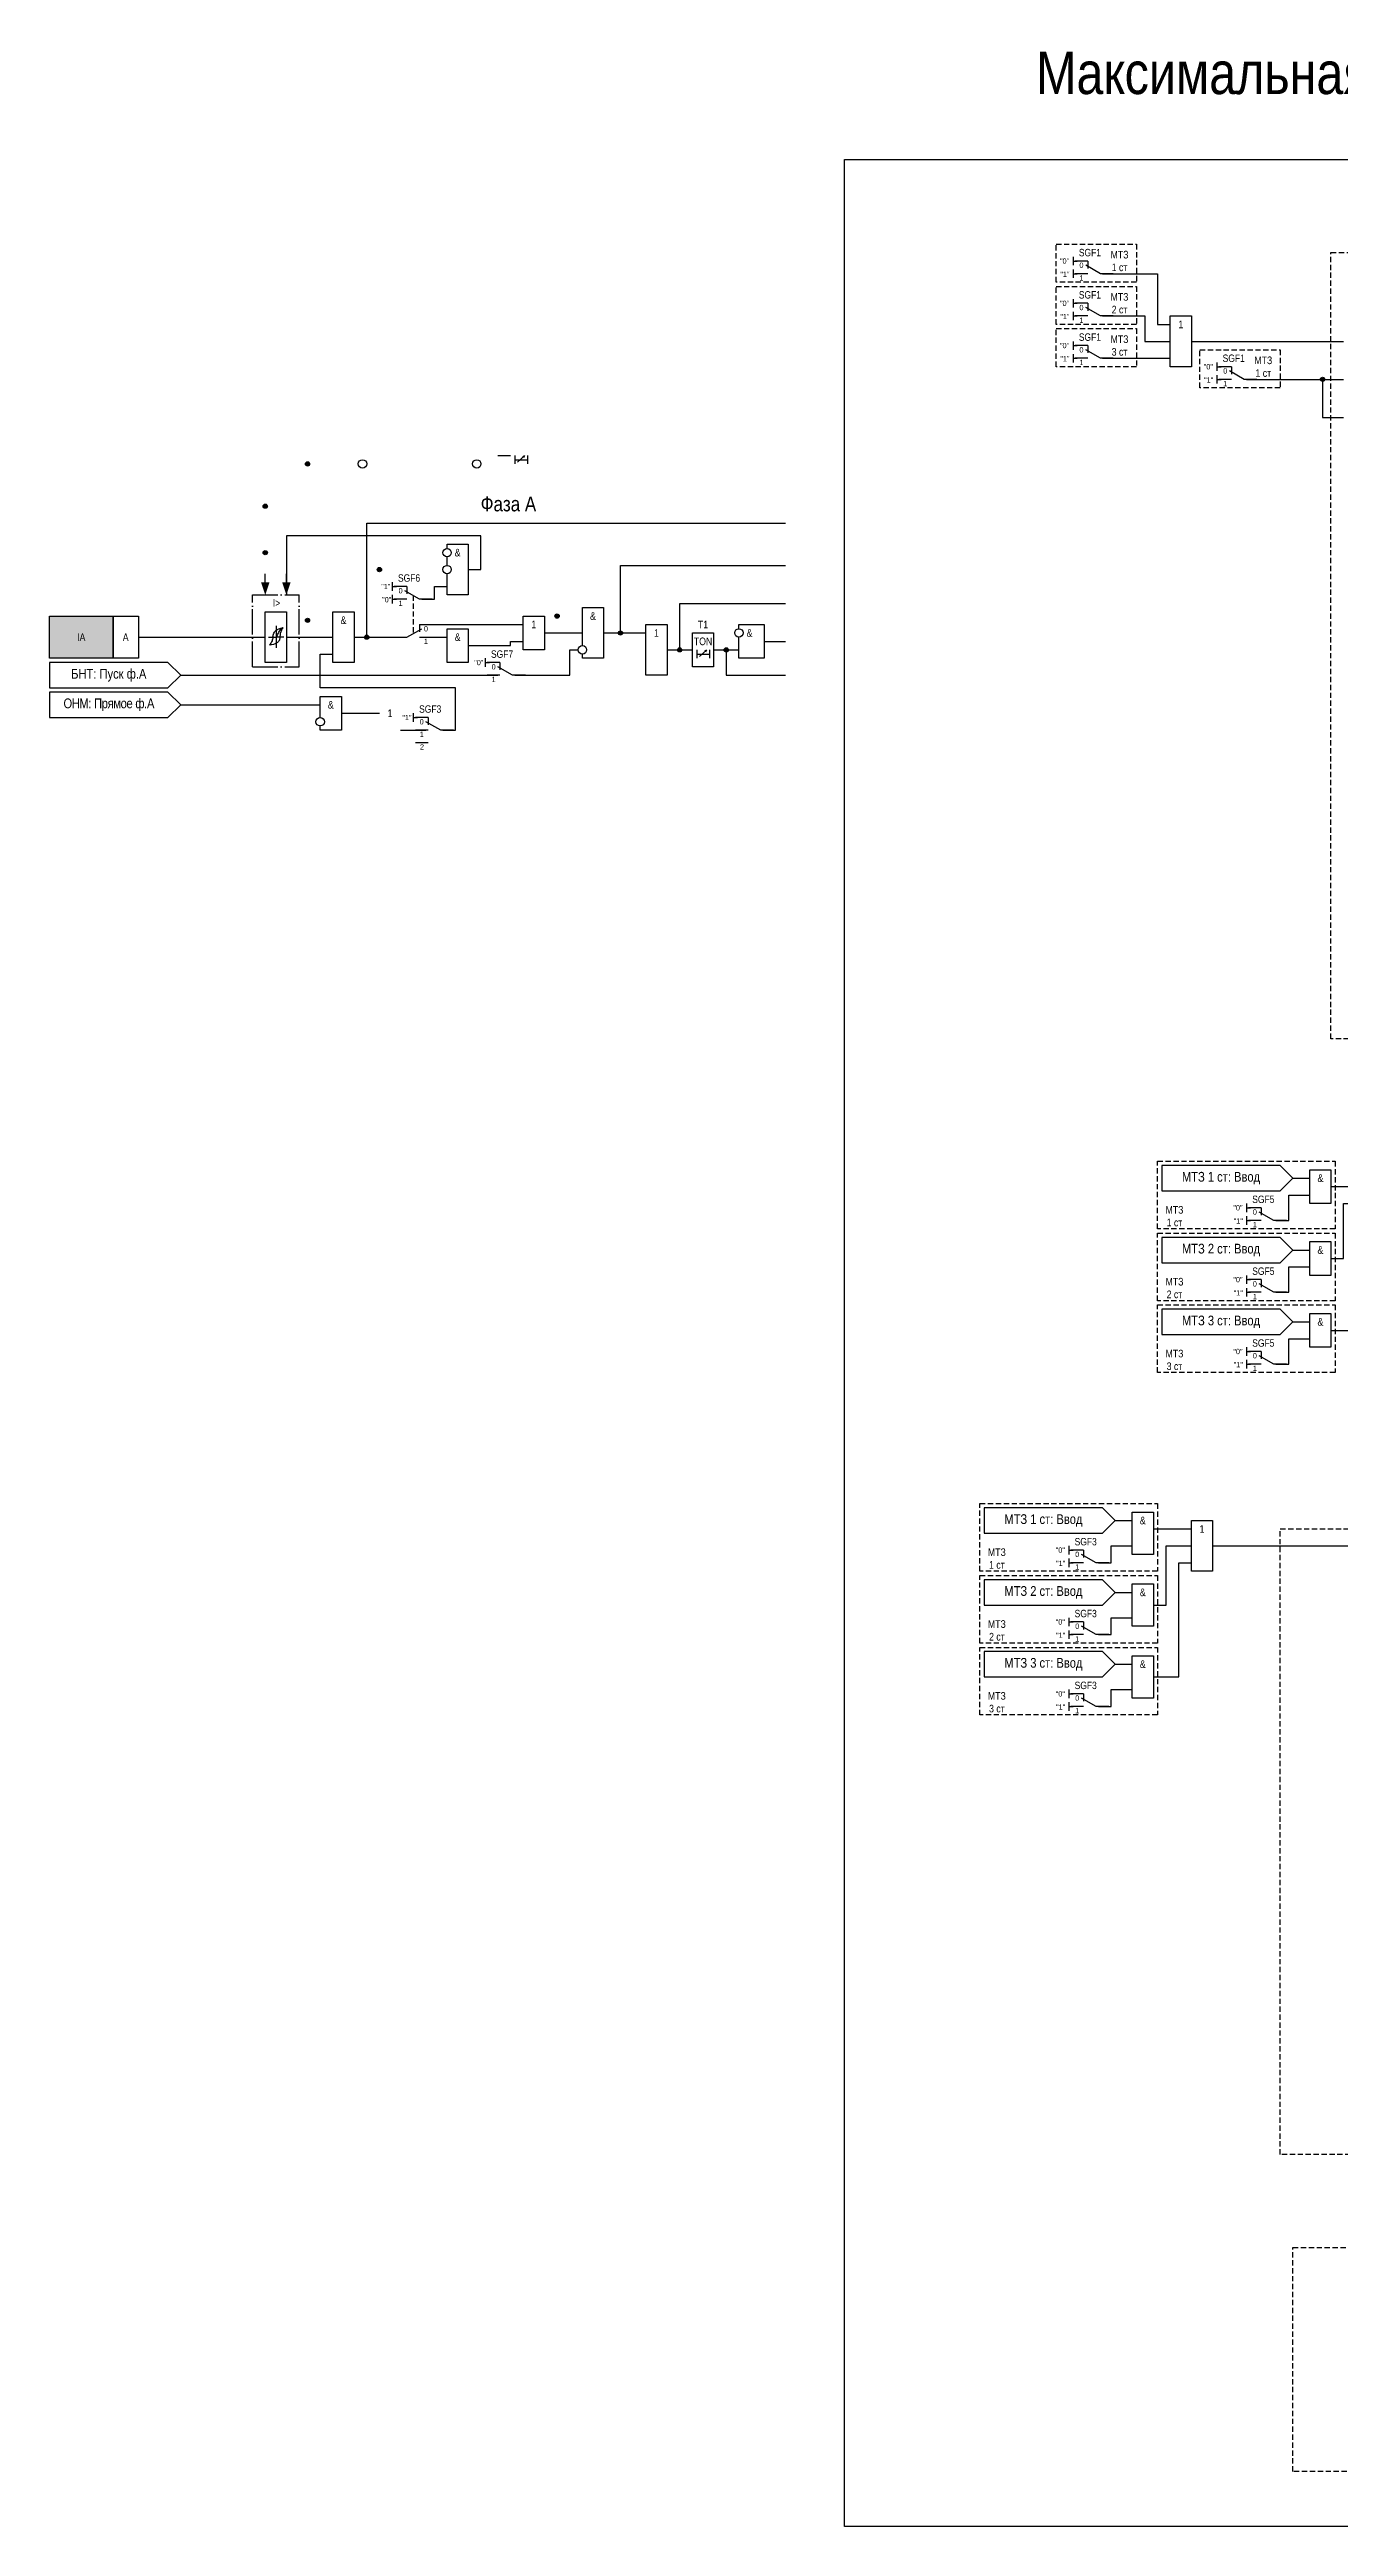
# Model space of a CAD drawing. Header units: millimetres. Extents: x -1444 to 964, y 0 to 620.
# Drawn here: x -1444 to -1139, y 0 to 586 of the extents above; entities that cross this region are included whole.
import ezdxf
from ezdxf.enums import TextEntityAlignment as Align

# ---------------------------------------------------------------- set-up
doc = ezdxf.new("R2010")
doc.units = ezdxf.units.MM
doc.linetypes.add('ACAD_ISO04W100', pattern=[30, 24, -3, 0, -3])
doc.linetypes.add('штриховая2', pattern=[0.375, 0.25, -0.125])
doc.layers.add('invisible', color=252, linetype='Continuous', plot=False)
doc.layers.add('TEXT', color=7, linetype='Continuous', lineweight=25)
doc.layers.add('Основная', color=7, linetype='Continuous')
doc.styles.add('1.8_Gost_RD', font='ARIALN.TTF', dxfattribs={"height": 1.8})
doc.styles.add('2.5_Gost_RD', font='ARIALN.TTF', dxfattribs={"height": 2.5})
doc.styles.add('3.5_Gost_RD', font='ARIALN.TTF', dxfattribs={"height": 3.5})
doc.styles.add('Вывод', font='ARIALN.TTF', dxfattribs={"height": 2.5})
doc.styles.add('Компонент', font='ARIALN.TTF', dxfattribs={"height": 3.5})

# ---------------------------------------------------------------- blocks, each defined once
blk = doc.blocks.new('*U79')
at = {"layer": 'Основная', "color": 0}
blk.add_line((0, 0), (7, 4), dxfattribs=at)
at = {"layer": 'Основная', "ltscale": 0.35}
blk.add_line((6, 6), (6, 2.5), dxfattribs=at)
blk = doc.blocks.new('*U82')
at = {"layer": 'Основная', "color": 0}
for p, q in [((-3, 6), (-9, 6)), ((-3, 0), (-9, 0)), ((9, 0), (3, 0))]:
    blk.add_line(p, q, dxfattribs=at)
at = {"layer": 'Основная', "ltscale": 0.25, "xscale": -1}
blk.add_blockref('*U79', (3, 0), dxfattribs=at)
at = {"layer": 'Основная'}
for tag, height, style, p in [('ОУ', 3.5, 'Компонент', (-2, 10)), ('В1', 2.5, 'Вывод', (-14, 6)), ('В2', 2.5, 'Вывод', (-6, 4)), ('В3', 2.5, 'Вывод', (-6, -2))]:
    blk.add_attdef(tag, text='', height=height, dxfattribs=dict(at, style=style)).set_placement(p, align=Align.MIDDLE_CENTER)
blk = doc.blocks.new('Точка')
at = {"ltscale": 100}
h = blk.add_hatch(color=256, dxfattribs=at)
h.dxf.hatch_style = 1
edge = h.paths.add_edge_path()
edge.add_arc((0, 0), 0.5, 0, 360)
blk.add_circle((0, 0), 0.5, dxfattribs=at)
blk = doc.blocks.new('*U70')
at = {"layer": 'Основная', "linetype": 'ACAD_ISO04W100', "ltscale": 0.25}
for p, q in [((0, 0), (11, 0)), ((0, -17), (0, 0)), ((11, -17), (11, 0)), ((0, -17), (11, -17))]:
    blk.add_line(p, q, dxfattribs=at)
at = {"layer": 'Основная', "style": 'Компонент'}
blk.add_attdef('ОУ', text='', height=3.5, dxfattribs=at).set_placement((11, 0), align=Align.MIDDLE_CENTER)
blk = doc.blocks.new('*U81')
at = {"ltscale": 0.25}
blk.add_line((-1, 0), (-5, 0), dxfattribs=at)
blk.add_lwpolyline([(-3, 0, 2, 0, 0), (0, 0, 0, 0, 0)], format="xyseb", dxfattribs=at)
at = {"layer": 'Основная', "style": 'Вывод'}
blk.add_attdef('ОТ', text='', height=2.5, dxfattribs=at).set_placement((-4, 0), align=Align.MIDDLE_CENTER)
blk = doc.blocks.new('*U91')
at = {"layer": 'Основная', "color": 0}
for p, q in [((-3, 6), (-9, 6)), ((-3, 0), (-9, 0)), ((9, 0), (3, 0))]:
    blk.add_line(p, q, dxfattribs=at)
at = {"layer": 'Основная', "ltscale": 0.25, "xscale": -1}
blk.add_blockref('*U79', (3, 0), dxfattribs=at)
at = {"layer": 'Основная'}
for tag, height, style, p in [('ОУ', 3.5, 'Компонент', (-2, 10)), ('В1', 2.5, 'Вывод', (-13, 6)), ('В2', 2.5, 'Вывод', (-6, 4)), ('В3', 2.5, 'Вывод', (-6, -2))]:
    blk.add_attdef(tag, text='', height=height, dxfattribs=dict(at, style=style)).set_placement(p, align=Align.MIDDLE_CENTER)
blk = doc.blocks.new('*U93')
at = {"layer": 'Основная', "color": 0}
for p, q in [((-9, 0), (-3, 0)), ((3, 6), (9, 6)), ((3, 0), (9, 0))]:
    blk.add_line(p, q, dxfattribs=at)
at = {"layer": 'Основная', "ltscale": 0.25}
blk.add_blockref('*U79', (-3, 0), dxfattribs=at)
at = {"layer": 'Основная'}
for tag, height, style, p in [('ОУ', 3.5, 'Компонент', (2, 10)), ('В2', 2.5, 'Вывод', (6, 4)), ('В1', 2.5, 'Вывод', (14, 6)), ('В3', 2.5, 'Вывод', (6, -2))]:
    blk.add_attdef(tag, text='', height=height, dxfattribs=dict(at, style=style)).set_placement(p, align=Align.MIDDLE_CENTER)

msp = doc.modelspace()

# ---------------------------------------------------------------- hatches: boundary and pattern name
at = {"ltscale": 100, "true_color": 0xf7941d}
h = msp.add_hatch(color=30, dxfattribs=at)
h.dxf.hatch_style = 1
h.paths.add_polyline_path([(-1444, 452), (-1429, 452), (-1429, 442), (-1444, 442)])

# ---------------------------------------------------------------- linework, layer by layer
at = {"color": 6, "ltscale": 100}
for p, q in [((-1202, 537), (-1202, 535)), ((-1202, 536), (-1201, 536)), ((-1202, 534), (-1202, 532)), ((-1202, 533), (-1201, 533)), ((-1202, 527), (-1202, 525)), ((-1202, 526), (-1201, 526)), ((-1202, 524), (-1202, 522)), ((-1202, 523), (-1201, 523)), ((-1202, 517), (-1202, 515)), ((-1202, 516), (-1201, 516)), ((-1202, 514), (-1202, 512)), ((-1202, 513), (-1201, 513)), ((-1168, 512), (-1168, 510)), ((-1168, 511), (-1167, 511)), ((-1168, 509), (-1168, 507)), ((-1168, 508), (-1167, 508)), ((-1161, 313), (-1161, 311)), ((-1161, 312), (-1160, 312)), ((-1161, 310), (-1161, 308)), ((-1161, 309), (-1160, 309)), ((-1161, 296), (-1161, 294)), ((-1161, 295), (-1160, 295)), ((-1161, 293), (-1161, 291)), ((-1161, 292), (-1160, 292)), ((-1161, 279), (-1161, 277)), ((-1161, 278), (-1160, 278)), ((-1161, 276), (-1161, 274)), ((-1161, 275), (-1160, 275)), ((-1203, 232), (-1203, 230)), ((-1203, 231), (-1202, 231)), ((-1203, 229), (-1203, 227)), ((-1203, 228), (-1202, 228)), ((-1203, 215), (-1203, 213)), ((-1203, 214), (-1202, 214)), ((-1203, 212), (-1203, 210)), ((-1203, 211), (-1202, 211)), ((-1203, 198), (-1203, 196)), ((-1203, 197), (-1202, 197)), ((-1203, 195), (-1203, 193)), ((-1203, 194), (-1202, 194))]:
    msp.add_line(p, q, dxfattribs=at)
at = {"color": 7, "ltscale": 100}
for p, q in [((-1333.33, 488.41), (-1331.66, 489.9)), ((-1331.66, 489.9), (-1332.18, 489.68)), ((-1331.66, 489.9), (-1331.92, 489.43)), ((-1392.21, 447), (-1390.4, 447)), ((-1388.58, 447), (-1390.4, 447)), ((-1290.3, 442.41), (-1288.63, 443.9)), ((-1288.63, 443.9), (-1289.15, 443.68)), ((-1288.63, 443.9), (-1288.9, 443.43))]:
    msp.add_line(p, q, dxfattribs=at)
at = {"color": 5, "ltscale": 100}
for p, q in [((-1363, 460), (-1363, 458)), ((-1363, 459), (-1362, 459)), ((-1363, 457), (-1363, 455)), ((-1363, 456), (-1362, 456))]:
    msp.add_line(p, q, dxfattribs=at)
msp.add_line((-1390.4, 449.72), (-1390.4, 444.52))
at = {"ltscale": 100}
for p, q in [((-1341, 442), (-1341, 440)), ((-1341, 441), (-1340, 441)), ((-1358, 429), (-1358, 427)), ((-1358, 428), (-1357, 428)), ((-1354.5, 422), (-1357.5, 422))]:
    msp.add_line(p, q, dxfattribs=at)
at = {"color": 6, "ltscale": 100}
for points in [[(-1256, 560), (-597, 560), (-597, 0), (-1256, 0)], [(-1179, 523), (-1174, 523), (-1174, 511), (-1179, 511)], [(-1146, 321), (-1141, 321), (-1141, 313), (-1146, 313)], [(-1146, 304), (-1141, 304), (-1141, 296), (-1146, 296)], [(-1146, 287), (-1141, 287), (-1141, 279), (-1146, 279)], [(-1188, 240), (-1183, 240), (-1183, 230), (-1188, 230)], [(-1174, 238), (-1169, 238), (-1169, 226), (-1174, 226)], [(-1188, 223), (-1183, 223), (-1183, 213), (-1188, 213)], [(-1188, 206), (-1183, 206), (-1183, 196), (-1188, 196)]]:
    msp.add_lwpolyline(points, close=True, dxfattribs=at)
at = {"color": 6, "linetype": 'штриховая2', "ltscale": 5}
for points in [[(-1206, 540), (-1187, 540), (-1187, 531), (-1206, 531)], [(-1206, 530), (-1187, 530), (-1187, 521), (-1206, 521)], [(-1206, 520), (-1187, 520), (-1187, 511), (-1206, 511)], [(-1172, 515), (-1153, 515), (-1153, 506), (-1172, 506)], [(-1182, 323), (-1140, 323), (-1140, 307), (-1182, 307)], [(-1182, 306), (-1140, 306), (-1140, 290), (-1182, 290)], [(-1182, 289), (-1140, 289), (-1140, 273), (-1182, 273)], [(-1224, 242), (-1182, 242), (-1182, 226), (-1224, 226)], [(-1224, 225), (-1182, 225), (-1182, 209), (-1224, 209)], [(-1224, 208), (-1182, 208), (-1182, 192), (-1224, 192)]]:
    msp.add_lwpolyline(points, close=True, dxfattribs=at)
at = {"linetype": 'штриховая2', "ltscale": 5}
msp.add_lwpolyline([(-968, 352), (-1141, 352), (-1141, 538), (-884, 538), (-884, 387)], dxfattribs=at)
at = {"color": 6, "ltscale": 100}
for points in [[(-1195, 533), (-1182, 533), (-1182, 521), (-1179, 521)], [(-1195, 523), (-1185, 523), (-1185, 517), (-1179, 517)], [(-1174, 517), (-1138, 517)], [(-1195, 513), (-1179, 513)], [(-1161, 508), (-1138, 508)], [(-1161, 508), (-1143, 508), (-1143, 499), (-1138, 499)], [(-1150, 319), (-1153, 322), (-1181, 322), (-1181, 316), (-1153, 316), (-1150, 319)], [(-1150, 319), (-1146, 319)], [(-1141, 317), (-1132, 317)], [(-1154, 309), (-1151, 309), (-1151, 315), (-1146, 315)], [(-1141, 300), (-1138, 300), (-1138, 313), (-1132, 313)], [(-1150, 302), (-1153, 305), (-1181, 305), (-1181, 299), (-1153, 299), (-1150, 302)], [(-1141, 283), (-1135, 283), (-1135, 309), (-1132, 309)], [(-1150, 302), (-1146, 302)], [(-1154, 292), (-1151, 292), (-1151, 298), (-1146, 298)], [(-1150, 285), (-1153, 288), (-1181, 288), (-1181, 282), (-1153, 282), (-1150, 285)], [(-1150, 285), (-1146, 285)], [(-1154, 275), (-1151, 275), (-1151, 281), (-1146, 281)], [(-1192, 238), (-1195, 241), (-1223, 241), (-1223, 235), (-1195, 235), (-1192, 238)], [(-1192, 238), (-1188, 238)], [(-1183, 236), (-1174, 236)], [(-1196, 228), (-1193, 228), (-1193, 232), (-1188, 232)], [(-1183, 218), (-1180, 218), (-1180, 232), (-1174, 232)], [(-1169, 232), (-1029, 232), (-1029, 225.86)], [(-1192, 221), (-1195, 224), (-1223, 224), (-1223, 218), (-1195, 218), (-1192, 221)], [(-1183, 201), (-1177, 201), (-1177, 228), (-1174, 228)], [(-1192, 221), (-1188, 221)], [(-1196, 211), (-1193, 211), (-1193, 215), (-1188, 215)], [(-1192, 204), (-1195, 207), (-1223, 207), (-1223, 201), (-1195, 201), (-1192, 204)], [(-1192, 204), (-1188, 204)], [(-1196, 194), (-1193, 194), (-1193, 198), (-1188, 198)]]:
    msp.add_lwpolyline(points, dxfattribs=at)
at = {"ltscale": 100}
for points in [[(-1338, 490), (-1335, 490)], [(-1334, 490), (-1334, 488)], [(-1334, 489), (-1331, 489)], [(-1331, 490), (-1331, 488)], [(-1345, 463), (-1342, 463), (-1342, 471), (-1388, 471), (-1388, 457)], [(-1372, 447), (-1369, 447), (-1369, 474), (-1270, 474)], [(-1350, 468), (-1350, 469), (-1345, 469), (-1345, 457), (-1350, 457), (-1350, 462)], [(-1350, 464), (-1350, 466)], [(-1313, 448), (-1309, 448), (-1309, 464), (-1270, 464)], [(-1318, 445), (-1318, 454), (-1313, 454), (-1313, 442), (-1318, 442), (-1318, 443)], [(-1298, 444), (-1295, 444), (-1295, 455), (-1270, 455)], [(-1423, 447), (-1393, 447)], [(-1388, 447), (-1377, 447)], [(-1372, 447), (-1369, 447)], [(-1345, 445), (-1335, 445), (-1335, 446), (-1332, 446)], [(-1327, 448), (-1318, 448)], [(-1313, 448), (-1303, 448)], [(-1281, 449), (-1281, 450), (-1275, 450), (-1275, 442), (-1281, 442), (-1281, 447)], [(-1275, 446), (-1270, 446)], [(-1413, 438), (-1416, 441), (-1444, 441), (-1444, 435), (-1416, 435), (-1413, 438)], [(-1351, 425), (-1348, 425), (-1348, 435), (-1380, 435), (-1380, 443), (-1377, 443)], [(-1334, 438), (-1321, 438), (-1321, 444), (-1319, 444)], [(-1298, 444), (-1292, 444)], [(-1290.98, 444), (-1290.98, 442)], [(-1290.98, 443), (-1287.98, 443)], [(-1287.98, 444), (-1287.98, 442)], [(-1287, 444), (-1281, 444)], [(-1287, 444), (-1284, 444), (-1284, 438), (-1270, 438)], [(-1413, 431), (-1416, 434), (-1444, 434), (-1444, 428), (-1416, 428), (-1413, 431)], [(-1413, 438), (-1338, 438)], [(-1413, 431), (-1380, 431)], [(-1380, 428), (-1380, 433), (-1375, 433), (-1375, 425), (-1380, 425), (-1380, 426)], [(-1375, 429), (-1366, 429)], [(-1361, 425), (-1355, 425)]]:
    msp.add_lwpolyline(points, dxfattribs=at)
at = {"color": 5, "ltscale": 100}
for points in [[(-1356, 456), (-1353, 456), (-1353, 459), (-1350, 459)], [(-1372, 447), (-1360, 447)], [(-1356, 450), (-1332, 450)], [(-1356, 447), (-1350, 447)]]:
    msp.add_lwpolyline(points, dxfattribs=at)
at = {"ltscale": 100}
for points in [[(-1444, 452), (-1429, 452), (-1429, 442), (-1444, 442)], [(-1429, 452), (-1423, 452), (-1423, 442), (-1429, 442)], [(-1393, 453), (-1388, 453), (-1388, 441), (-1393, 441)], [(-1377, 453), (-1372, 453), (-1372, 441), (-1377, 441)], [(-1332, 452), (-1327, 452), (-1327, 444), (-1332, 444)], [(-1303, 450), (-1298, 450), (-1298, 438), (-1303, 438)], [(-1291.98, 448), (-1286.98, 448), (-1286.98, 440), (-1291.98, 440)]]:
    msp.add_lwpolyline(points, close=True, dxfattribs=at)
at = {"color": 5, "linetype": 'штриховая2', "ltscale": 5}
msp.add_lwpolyline([(-1358, 456.86), (-1358, 447.86)], dxfattribs=at)
at = {"color": 5, "ltscale": 100}
msp.add_lwpolyline([(-1350, 449), (-1345, 449), (-1345, 441), (-1350, 441)], close=True, dxfattribs=at)
at = {"linetype": 'штриховая2', "ltscale": 5}
for points in [[(-1153, 236), (-932, 236), (-932, 88), (-1153, 88)], [(-1150, 66), (-1036, 66), (-1036, 13), (-1150, 13)]]:
    msp.add_lwpolyline(points, close=True, dxfattribs=at)
at = {"ltscale": 100}
for centre in [(-1370, 488), (-1350, 467), (-1350, 463), (-1281, 448), (-1318, 444), (-1380, 427)]:
    msp.add_circle(centre, 1, dxfattribs=at)
msp.add_circle((-1343, 488), 1)
for points in [[(-1391.2, 446.92), (-1391.4, 446.13), (-1392, 445.12)], [(-1389.52, 446.92), (-1389.75, 446.13), (-1390.24, 445.67), (-1392, 445.12)], [(-1391.2, 446.92), (-1391.05, 447.71), (-1390.56, 448.54), (-1388.8, 449.26)], [(-1390.4, 447), (-1390, 447.72), (-1389.53, 448.6), (-1388.8, 449.26)], [(-1389.52, 446.92), (-1389.4, 447.71), (-1389.19, 448.54), (-1388.8, 449.26)]]:
    msp.add_spline(points, degree=3)

# ---------------------------------------------------------------- block references
for p in [(-1383, 488), (-1393, 478), (-1393, 467), (-1366, 463), (-1383, 451), (-1324, 452), (-1369, 447), (-1309, 448), (-1295, 444), (-1295, 444), (-1284, 444)]:
    msp.add_blockref('Точка', p, dxfattribs=at)
at = {"layer": 'invisible', "color": 6, "ltscale": 100}
msp.add_blockref('Точка', (-1143, 508), dxfattribs=at)
at = {"layer": 'Основная', "color": 6, "ltscale": 0.25, "xscale": 0.5, "yscale": 0.5, "zscale": 0.5}
for p, values in [((-1197, 533), {'ОУ': 'SGF1', 'В1': '"0"', 'В2': '0', 'В3': '1'}), ((-1197, 523), {'ОУ': 'SGF1', 'В1': '"0"', 'В2': '0', 'В3': '1'}), ((-1197, 513), {'ОУ': 'SGF1', 'В1': '"0"', 'В2': '0', 'В3': '1'}), ((-1163, 508), {'ОУ': 'SGF1', 'В1': '"0"', 'В2': '0', 'В3': '1'}), ((-1156, 309), {'ОУ': 'SGF5', 'В1': '"0"', 'В2': '0', 'В3': '1'}), ((-1156, 292), {'ОУ': 'SGF5', 'В1': '"0"', 'В2': '0', 'В3': '1'}), ((-1156, 275), {'ОУ': 'SGF5', 'В1': '"0"', 'В2': '0', 'В3': '1'}), ((-1198, 228), {'ОУ': 'SGF3', 'В1': '"0"', 'В2': '0', 'В3': '1'}), ((-1198, 211), {'ОУ': 'SGF3', 'В1': '"0"', 'В2': '0', 'В3': '1'}), ((-1198, 194), {'ОУ': 'SGF3', 'В1': '"0"', 'В2': '0', 'В3': '1'})]:
    msp.add_blockref('*U82', p, dxfattribs=at).add_auto_attribs(values)
at = {"layer": 'Основная', "ltscale": 0.25, "rotation": 270}
for p in [(-1393, 457), (-1388, 457)]:
    msp.add_blockref('*U81', p, dxfattribs=at)
at = {"layer": 'Основная', "color": 5, "ltscale": 0.25, "xscale": 0.5, "yscale": 0.5, "zscale": 0.5}
msp.add_blockref('*U91', (-1358, 456), dxfattribs=at).add_auto_attribs({'ОУ': 'SGF6', 'В1': '"1"', 'В2': '0', 'В3': '1'})
at = {"layer": 'Основная', "ltscale": 0.25}
msp.add_blockref('*U70', (-1396, 457), dxfattribs=at)
at = {"layer": 'Основная', "color": 5, "ltscale": 0.25}
ref = msp.add_blockref('*U93', (-1358, 447), dxfattribs=dict(at, xscale=0.5, yscale=0.5, zscale=0.5))
ref.add_attrib('В2', '0', dxfattribs={"height": 1.25, "style": 'Вывод'}).set_placement((-1355, 449), align=Align.MIDDLE_CENTER)
ref.add_attrib('В3', '1', dxfattribs={"height": 1.25, "style": 'Вывод'}).set_placement((-1355, 446), align=Align.MIDDLE_CENTER)
at = {"layer": 'Основная', "ltscale": 0.25, "xscale": 0.5, "yscale": 0.5, "zscale": 0.5}
for p, values in [((-1336, 438), {'ОУ': 'SGF7', 'В1': '"0"', 'В2': '0', 'В3': '1'}), ((-1353, 425), {'ОУ': 'SGF3', 'В1': '"1"', 'В2': '0', 'В3': '1'})]:
    msp.add_blockref('*U91', p, dxfattribs=at).add_auto_attribs(values)

# ---------------------------------------------------------------- texts
at = {"color": 30, "ltscale": 100, "attachment_point": 5}
for s, insert, char_height, width, style in [('{\\C3;Максимальная токовая защита с пуском по напряжению (МТЗ/U) (LVTTOC)}', (-1009.5, 579), 10, 493, '3.5_Gost_RD'), ('МТЗ\\P1 ст', (-1191, 536), 1.8, 8, '2.5_Gost_RD'), ('МТЗ\\P2 ст', (-1191, 526), 1.8, 8, '2.5_Gost_RD'), ('МТЗ\\P3 ст', (-1191, 516), 1.8, 8, '2.5_Gost_RD'), ('МТЗ\\P1 ст', (-1157, 511), 1.8, 8, '2.5_Gost_RD'), ('МТЗ \\P1 ст', (-1178, 310), 1.8, 8, '2.5_Gost_RD'), ('МТЗ \\P2 ст', (-1178, 293), 1.8, 8, '2.5_Gost_RD'), ('МТЗ \\P3 ст', (-1178, 276), 1.8, 8, '2.5_Gost_RD'), ('МТЗ \\P1 ст', (-1220, 229), 1.8, 8, '2.5_Gost_RD'), ('МТЗ \\P2 ст', (-1220, 212), 1.8, 8, '2.5_Gost_RD'), ('МТЗ \\P3 ст', (-1220, 195), 1.8, 8, '2.5_Gost_RD')]:
    msp.add_mtext(s, dxfattribs=dict(at, insert=insert, char_height=char_height, width=width, style=style))
at = {"color": 6, "ltscale": 100, "char_height": 1.25, "attachment_point": 1, "style": '3.5_Gost_RD'}
for insert in [(-1205, 533.5), (-1205, 523.5), (-1205, 513.5), (-1171, 508.5), (-1164, 309.5), (-1164, 292.5), (-1164, 275.5), (-1206, 228.5), (-1206, 211.5), (-1206, 194.5)]:
    msp.add_mtext_dynamic_manual_height_columns('"1"', width=2, gutter_width=17.5, heights=[0], dxfattribs=dict(at, insert=insert))
at = {"color": 6, "ltscale": 100, "char_height": 1.8, "width": 5, "attachment_point": 5, "style": '2.5_Gost_RD'}
for s, insert in [('1', (-1176.5, 521)), ('&', (-1143.5, 319)), ('&', (-1143.5, 302)), ('&', (-1143.5, 285)), ('&', (-1185.5, 238)), ('1', (-1171.5, 236)), ('&', (-1185.5, 221)), ('&', (-1185.5, 204))]:
    msp.add_mtext(s, dxfattribs=dict(at, insert=insert))
at = {"color": 251, "ltscale": 100, "true_color": 0x58595b, "insert": (-1335.5, 478.5), "char_height": 3.5, "width": 51, "attachment_point": 5, "style": '3.5_Gost_RD'}
msp.add_mtext('Фаза А', dxfattribs=at)
at = {"ltscale": 100, "char_height": 1.8, "attachment_point": 5}
for s, insert, width, style in [('&', (-1347.5, 467), 5, '2.5_Gost_RD'), ('&', (-1374.5, 451), 5, '2.5_Gost_RD'), ('&', (-1315.5, 452), 5, '2.5_Gost_RD'), ('IA', (-1436.5, 447), 15, '1.8_Gost_RD'), ('А', (-1426, 447), 6, '1.8_Gost_RD'), ('1', (-1329.5, 450), 5, '2.5_Gost_RD'), ('1', (-1300.5, 448), 5, '2.5_Gost_RD'), ('TON', (-1289.48, 446), 5, '2.5_Gost_RD'), ('T1', (-1289.48, 450), 5, '2.5_Gost_RD'), ('&', (-1278.5, 448), 5, '2.5_Gost_RD'), ('&', (-1377.5, 431), 5, '2.5_Gost_RD'), ('1', (-1363.5, 429), 5, '2.5_Gost_RD')]:
    msp.add_mtext(s, dxfattribs=dict(at, insert=insert, width=width, style=style))
at = {"color": 7, "ltscale": 100, "insert": (-1396, 456), "char_height": 1.8, "attachment_point": 1, "style": '1.8_Gost_RD'}
msp.add_mtext_dynamic_manual_height_columns('\\pi4.7676;I>', width=11, gutter_width=17.5, heights=[0], dxfattribs=at)
at = {"color": 5, "ltscale": 100, "insert": (-1365.36, 456.5), "char_height": 1.25, "attachment_point": 1, "style": '3.5_Gost_RD'}
msp.add_mtext_dynamic_manual_height_columns('"0"', width=2, gutter_width=17.5, heights=[0], dxfattribs=at)
at = {"color": 5, "ltscale": 100, "insert": (-1347.5, 447), "char_height": 1.8, "width": 5, "attachment_point": 5, "style": '2.5_Gost_RD'}
msp.add_mtext('&', dxfattribs=at)
at = {"ltscale": 100, "insert": (-1356.41, 421.66), "char_height": 1.25, "attachment_point": 1, "style": '3.5_Gost_RD'}
msp.add_mtext_dynamic_manual_height_columns('2', width=2, gutter_width=17.5, heights=[0], dxfattribs=at)
at = {"layer": 'TEXT', "ltscale": 100, "char_height": 2.3, "width": 28, "attachment_point": 5, "style": '2.5_Gost_RD'}
for s, insert in [('БНТ: Пуск ф.А', (-1430, 438)), ('{\\T0.95;ОНМ: Прямое ф.А}', (-1430, 431)), ('МТЗ 1 ст: Ввод', (-1167, 319)), ('МТЗ 2 ст: Ввод', (-1167, 302)), ('МТЗ 3 ст: Ввод', (-1167, 285)), ('МТЗ 1 ст: Ввод', (-1209, 238)), ('МТЗ 2 ст: Ввод', (-1209, 221)), ('МТЗ 3 ст: Ввод', (-1209, 204))]:
    msp.add_mtext(s, dxfattribs=dict(at, insert=insert))

doc.saveas('drawing.dxf')
